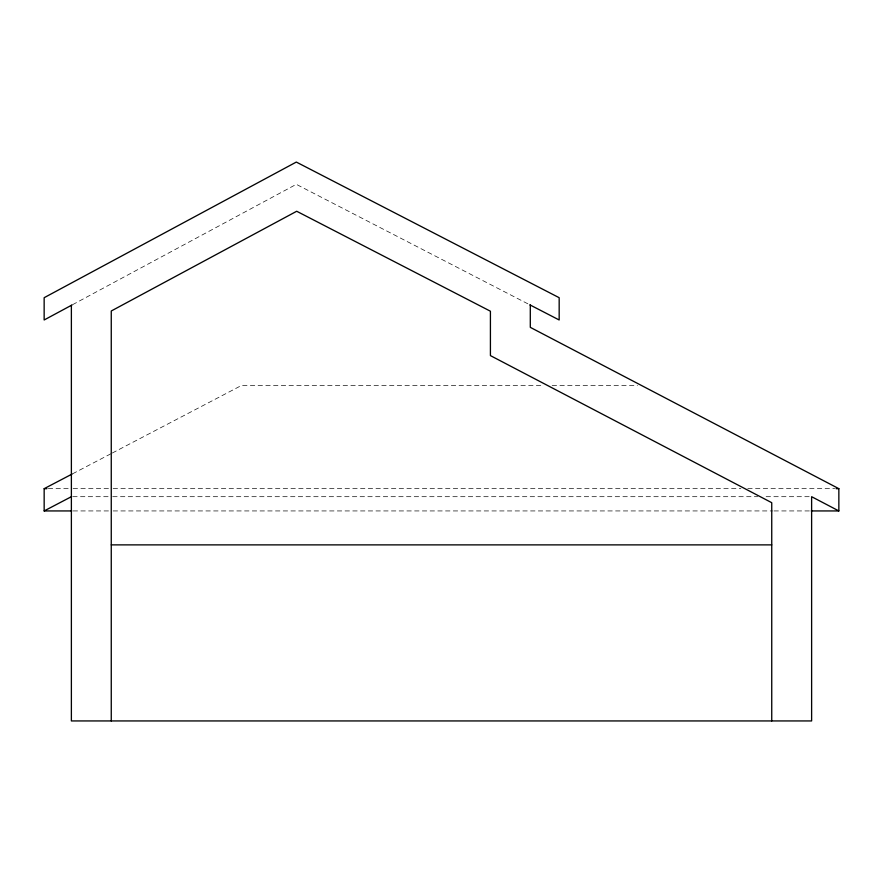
<?xml version="1.0" encoding="UTF-8"?>
<svg xmlns="http://www.w3.org/2000/svg" width="883" height="883" viewBox="0 0 883 883"><rect width="100%" height="100%" fill="white"/><g stroke="black" fill="none" stroke-linecap="round" stroke-linejoin="round"><path stroke-width="0.66" stroke-dasharray="4.42 3.31" d="M72.594 304.668L296.313 184.337L529.072 304.436M72.605 473.796L111.457 453.476M112.329 453.012L241.379 385.529L543.939 385.529M552.184 385.529L637.46 385.529M48.3 488.674L71.755 488.674M73.134 488.674L111.766 488.674M113.145 488.674L740.892 488.674M747.791 488.674L834.711 488.674M72.759 496.699L111.357 496.699M112.737 496.699L757.857 496.699M766.124 496.699L810.241 496.699M73.134 510.937L111.766 510.937M113.145 510.937L772.625 510.937M774.005 510.937L809.877 510.937"/><path stroke-width="1.32" d="M72.031 304.977L44.15 319.977L44.15 297.703L296.313 162.064L559.171 297.703L559.171 319.977L529.833 304.834M71.755 510.937L44.161 510.937L44.161 488.674L72.152 474.028M44.161 510.937L71.38 496.699M44.161 488.674L46.92 488.674M836.091 488.674L838.85 488.674L838.85 510.937L811.256 510.937M111.258 544.877L771.742 544.877M838.85 488.674L530.297 327.35L530.297 305.065M838.85 510.937L811.62 496.699L811.62 720.936L71.38 720.936L71.38 305.319M771.742 720.936L771.742 502.692L490.418 355.606L490.418 311.213L296.699 211.258L111.258 310.993L111.258 720.936"/></g></svg>
